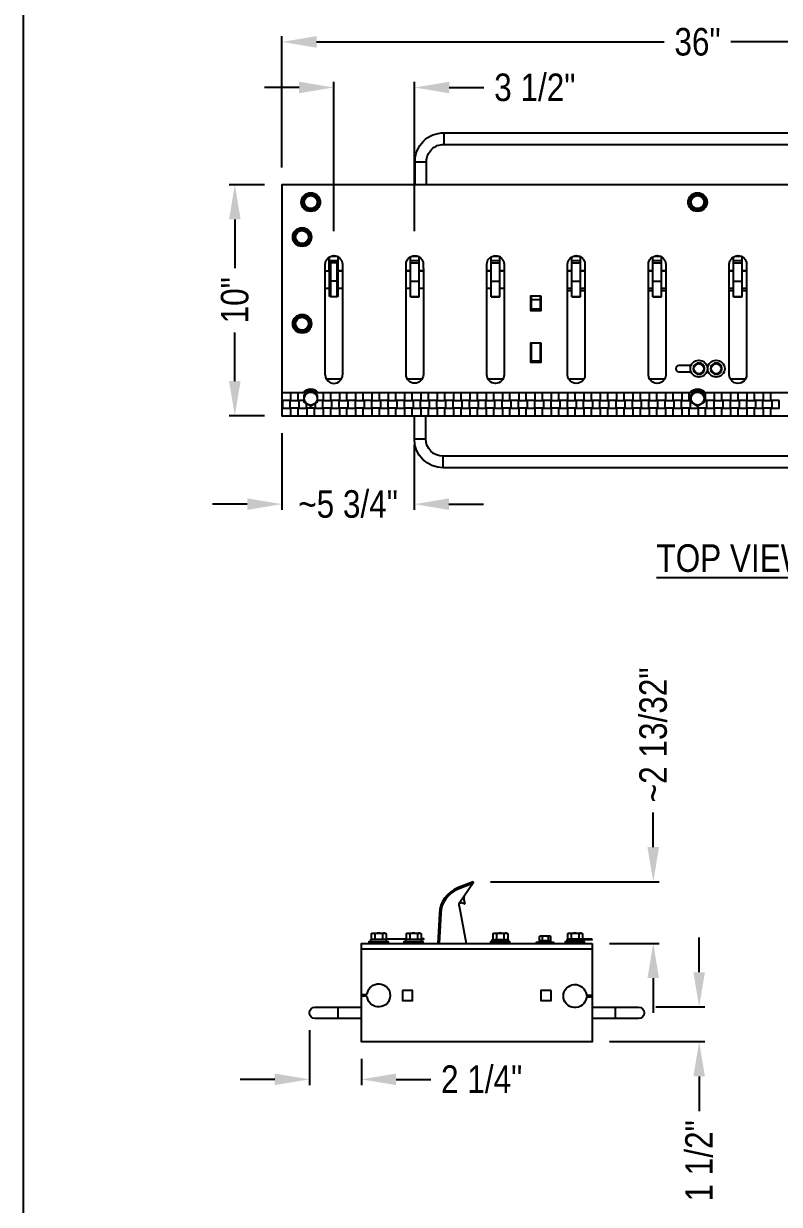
# Model space of a CAD drawing. Extents: x 0 to 216, y 0 to 280.
# Drawn here: x 0 to 65.4, y 126.8 to 228.9 of the extents above; entities that cross this region are included whole.
import ezdxf

# ---------------------------------------------------------------- set-up
doc = ezdxf.new("R2010")
doc.units = 0
doc.header["$MEASUREMENT"] = 0
for name, color, linetype in [('2132-LOGO$0$CADdetails-7-VERYFINE', 7, 'CONTINUOUS'), ('CADdetails-1-FINE', 1, 'CONTINUOUS'), ('CADdetails-11-VERYFINE', 11, 'CONTINUOUS'), ('CADdetails-2-FINELIGHT', 2, 'CONTINUOUS'), ('CADdetails-7-VERYFINE', 7, 'CONTINUOUS'), ('CADdetails-9-EXTRAFINE', 9, 'CONTINUOUS')]:
    doc.layers.add(name, color=color, linetype=linetype)
doc.styles.add('CADdetails-DIMENSIONS', font='ARIALN.TTF', dxfattribs={"height": 2.38})
doc.styles.add('CADdetails-NOTES', font='ARIALN.TTF', dxfattribs={"height": 2.38})
doc.dimstyles.new('CADdetails-DIM', dxfattribs={"dimtxt": 2.38, "dimasz": 3, "dimexe": 0.5, "dimexo": 1.5, "dimgap": 1, "dimtad": 0, "dimzin": 0, "dimdsep": 46, "dimtxsty": 'CADdetails-NOTES', "dimcen": 1, "dimclrd": 256, "dimclre": 256, "dimadec": 0, "dimazin": 0, "dimtfac": 1, "dimtofl": 0, "dimtmove": 0, "dimatfit": 3, "dimfxl": 0, "dimtolj": 1, "dimtzin": 0, "dimarcsym": 0})

# ---------------------------------------------------------------- blocks, each defined once
blk = doc.blocks.new('2132-LOGO')
at = {"layer": '2132-LOGO$0$CADdetails-7-VERYFINE'}
blk.add_lwpolyline([(0, 0), (0, 280), (216, 280), (216, 0)], close=True, dxfattribs=at)
blk = doc.blocks.new('*D3')
at = {"layer": 'CADdetails-7-VERYFINE', "lineweight": -2}
for p, q in [((58.46, 146.88), (58.46, 149.88)), ((54.71, 143.88), (58.96, 143.88)), ((50.71, 140.88), (58.96, 140.88)), ((58.46, 137.88), (58.46, 134.88))]:
    blk.add_line(p, q, dxfattribs=at)
at = {"layer": 'CADdetails-7-VERYFINE'}
for points in [[(57.96, 146.88), (58.96, 146.88), (58.46, 143.88)], [(57.96, 137.88), (58.96, 137.88), (58.46, 140.88)]]:
    blk.add_solid(points, dxfattribs=at)
at = {"layer": 'CADdetails-7-VERYFINE', "color": 0, "insert": (58.46, 130.57), "char_height": 2.38, "attachment_point": 5, "rotation": 90, "style": 'CADdetails-NOTES'}
blk.add_mtext('\\A1;1 1/2"', dxfattribs=at)
blk = doc.blocks.new('*D4')
at = {"layer": 'CADdetails-7-VERYFINE', "lineweight": -2}
for p, q in [((54.49, 157.7), (54.49, 160.7)), ((40.4, 154.7), (54.99, 154.7)), ((50.71, 149.37), (54.99, 149.37)), ((54.49, 146.37), (54.49, 143.37))]:
    blk.add_line(p, q, dxfattribs=at)
at = {"layer": 'CADdetails-7-VERYFINE'}
for points in [[(53.99, 157.7), (54.99, 157.7), (54.49, 154.7)], [(53.99, 146.37), (54.99, 146.37), (54.49, 149.37)]]:
    blk.add_solid(points, dxfattribs=at)
at = {"layer": 'CADdetails-7-VERYFINE', "color": 0, "insert": (54.49, 167.41), "char_height": 2.38, "attachment_point": 5, "rotation": 90, "style": 'CADdetails-NOTES'}
blk.add_mtext('\\A1;~2 13/32"', dxfattribs=at)
blk = doc.blocks.new('*D5')
at = {"layer": 'CADdetails-7-VERYFINE', "lineweight": -2}
for p, q in [((24.73, 141.88), (24.73, 137.12)), ((29.23, 139.38), (29.23, 137.12)), ((21.73, 137.62), (18.73, 137.62)), ((32.23, 137.62), (35.23, 137.62))]:
    blk.add_line(p, q, dxfattribs=at)
at = {"layer": 'CADdetails-7-VERYFINE'}
for points in [[(21.73, 138.12), (21.73, 137.12), (24.73, 137.62)], [(32.23, 138.12), (32.23, 137.12), (29.23, 137.62)]]:
    blk.add_solid(points, dxfattribs=at)
at = {"layer": 'CADdetails-7-VERYFINE', "color": 0, "insert": (39.64, 137.62), "char_height": 2.38, "attachment_point": 5, "style": 'CADdetails-NOTES'}
blk.add_mtext('\\A1;2 1/4"', dxfattribs=at)
blk = doc.blocks.new('*D13')
at = {"layer": 'CADdetails-7-VERYFINE', "lineweight": -2}
for p, q in [((22.35, 216.48), (22.35, 227.83)), ((94.29, 216.48), (94.29, 227.83)), ((25.35, 227.33), (55.44, 227.33)), ((91.29, 227.33), (61.2, 227.33))]:
    blk.add_line(p, q, dxfattribs=at)
at = {"layer": 'CADdetails-7-VERYFINE'}
for points in [[(25.35, 227.83), (25.35, 226.83), (22.35, 227.33)], [(91.29, 227.83), (91.29, 226.83), (94.29, 227.33)]]:
    blk.add_solid(points, dxfattribs=at)
at = {"layer": 'CADdetails-7-VERYFINE', "color": 0, "insert": (58.32, 227.33), "char_height": 2.38, "attachment_point": 5, "style": 'CADdetails-NOTES'}
blk.add_mtext('\\A1;36"', dxfattribs=at)
blk = doc.blocks.new('*D14')
at = {"layer": 'CADdetails-7-VERYFINE', "lineweight": -2}
for p, q in [((26.84, 210.97), (26.84, 223.89)), ((33.84, 210.97), (33.84, 223.89)), ((23.84, 223.39), (20.84, 223.39)), ((36.84, 223.39), (39.84, 223.39))]:
    blk.add_line(p, q, dxfattribs=at)
at = {"layer": 'CADdetails-7-VERYFINE'}
for points in [[(23.84, 223.89), (23.84, 222.89), (26.84, 223.39)], [(36.84, 223.89), (36.84, 222.89), (33.84, 223.39)]]:
    blk.add_solid(points, dxfattribs=at)
at = {"layer": 'CADdetails-7-VERYFINE', "color": 0, "insert": (44.24, 223.39), "char_height": 2.38, "attachment_point": 5, "style": 'CADdetails-NOTES'}
blk.add_mtext('\\A1;3 1/2"', dxfattribs=at)
blk = doc.blocks.new('*D15')
at = {"layer": 'CADdetails-7-VERYFINE', "lineweight": -2}
for p, q in [((20.85, 214.98), (17.78, 214.98)), ((18.28, 211.98), (18.28, 207.78)), ((18.28, 198), (18.28, 202.2)), ((20.85, 195), (17.78, 195))]:
    blk.add_line(p, q, dxfattribs=at)
at = {"layer": 'CADdetails-7-VERYFINE'}
for points in [[(17.78, 211.98), (18.78, 211.98), (18.28, 214.98)], [(17.78, 198), (18.78, 198), (18.28, 195)]]:
    blk.add_solid(points, dxfattribs=at)
at = {"layer": 'CADdetails-7-VERYFINE', "color": 0, "insert": (18.28, 204.99), "char_height": 2.38, "attachment_point": 5, "rotation": 90, "style": 'CADdetails-NOTES'}
blk.add_mtext('\\A1;10"', dxfattribs=at)
blk = doc.blocks.new('*D16')
at = {"layer": 'CADdetails-7-VERYFINE', "lineweight": -2}
for p, q in [((22.35, 193.5), (22.35, 186.86)), ((33.81, 192.5), (33.81, 186.86)), ((19.35, 187.36), (16.35, 187.36)), ((36.81, 187.36), (39.81, 187.36))]:
    blk.add_line(p, q, dxfattribs=at)
at = {"layer": 'CADdetails-7-VERYFINE'}
for points in [[(19.35, 187.86), (19.35, 186.86), (22.35, 187.36)], [(36.81, 187.86), (36.81, 186.86), (33.81, 187.36)]]:
    blk.add_solid(points, dxfattribs=at)
at = {"layer": 'CADdetails-7-VERYFINE', "color": 0, "insert": (28.08, 187.36), "char_height": 2.38, "attachment_point": 5, "style": 'CADdetails-NOTES'}
blk.add_mtext('\\A1;~5 3/4"', dxfattribs=at)

msp = doc.modelspace()

# ---------------------------------------------------------------- linework, layer by layer
at = {"layer": 'CADdetails-1-FINE'}
for points in [[(94.29, 214.978), (22.354, 214.978), (22.354, 194.995), (94.29, 194.995)], [(49.21, 149.371), (49.21, 140.878), (29.228, 140.878), (29.228, 149.371)]]:
    msp.add_lwpolyline(points, close=True, dxfattribs=at)
at = {"layer": 'CADdetails-11-VERYFINE'}
for points in [[(33.873, 214.978), (33.873, 216.976, -0.4142138), (36.371, 219.474), (80.332, 219.474, -0.4142138), (82.83, 216.976), (82.83, 214.978)], [(34.872, 214.978), (34.872, 216.976, -0.414214), (36.371, 218.475), (80.332, 218.475, -0.4142138), (81.831, 216.976), (81.831, 214.978)], [(82.77, 194.995), (82.77, 192.997, -0.4142125), (80.272, 190.499), (36.311, 190.499, -0.4142113), (33.814, 192.997), (33.814, 194.995)], [(81.771, 194.995), (81.771, 192.997, -0.4142131), (80.272, 191.498), (36.311, 191.498, -0.4142123), (34.813, 192.997), (34.813, 194.995)], [(29.228, 145.022, 0.4131894), (29.29, 144.96), (29.673, 144.958, 0.3752526), (29.735, 145.012, -14.8358305), (29.734, 144.744, 0.3752759), (29.673, 144.798), (29.29, 144.8, 0.4153145), (29.228, 144.737)], [(49.21, 144.67, 0.4132154), (49.148, 144.732), (48.762, 144.734, 0.3752966), (48.699, 144.68, -14.8360669), (48.7, 144.948, 0.3753313), (48.762, 144.893), (49.147, 144.892, 0.4151158), (49.21, 144.955)], [(29.228, 142.877), (25.231, 142.877, -0.9999974), (25.231, 143.876), (29.228, 143.876)], [(49.21, 143.876), (53.206, 143.876, -0.9999974), (53.206, 142.877), (49.21, 142.877)]]:
    msp.add_lwpolyline(points, format="xyb", dxfattribs=at)
for points in [[(36.371, 219.474), (36.371, 218.475)], [(33.873, 216.976), (34.872, 216.976)], [(33.814, 192.997), (34.813, 192.997)], [(36.311, 190.499), (36.311, 191.498)], [(49.21, 148.871), (29.228, 148.871)], [(29.595, 144.959), (29.595, 144.799)], [(48.842, 144.893), (48.842, 144.733)], [(27.229, 142.877), (27.229, 143.876)], [(51.208, 142.877), (51.208, 143.876)]]:
    msp.add_lwpolyline(points, dxfattribs=at)
for points in [[(32.784, 145.314), (32.784, 144.435), (33.664, 144.435), (33.664, 145.314)], [(45.653, 145.314), (44.774, 145.314), (44.774, 144.435), (45.653, 144.435)]]:
    msp.add_lwpolyline(points, close=True, dxfattribs=at)
at = {"layer": 'CADdetails-9-EXTRAFINE'}
for points in [[(24.856, 212.833), (24.856, 212.797, 273.6466982), (24.846, 212.797), (24.846, 212.833)], [(58.327, 212.833), (58.327, 212.797, 273.7536261), (58.317, 212.797), (58.317, 212.833)], [(24.107, 209.81), (24.107, 209.773, 273.8718275), (24.097, 209.773), (24.097, 209.81)], [(26.101, 198.547), (26.1, 208.099, -0.9923334), (27.599, 208.11), (27.599, 198.547)], [(33.094, 198.57), (33.094, 208.099, -0.9923299), (34.592, 208.11), (34.593, 207.397, -0.0047258), (34.593, 207.382)], [(40.088, 198.547), (40.088, 208.099, -0.9923329), (41.586, 208.11), (41.586, 207.369, -0.0027667), (41.586, 207.359)], [(47.082, 198.547), (47.081, 208.099, -0.9923348), (48.58, 208.11), (48.58, 207.369, -0.0033227), (48.58, 207.36)], [(54.076, 198.548), (54.075, 208.099, -0.9923246), (55.574, 208.11), (55.574, 207.369, -0.0027667), (55.574, 207.36)], [(61.069, 198.548), (61.069, 208.099, -0.9923334), (62.568, 208.11), (62.568, 207.37, -0.0033226), (62.568, 207.36)], [(34.593, 207.382), (34.593, 198.57, -0.999996), (33.094, 198.57)], [(41.586, 207.359), (41.587, 198.547, -0.9999939), (40.088, 198.547)], [(48.58, 207.36), (48.581, 198.547, -1.0000056), (47.082, 198.547)], [(55.574, 207.36), (55.574, 198.548, -1.0000274), (54.076, 198.548)], [(62.568, 207.36), (62.568, 198.548, -0.9999981), (61.069, 198.548)], [(24.107, 202.317), (24.107, 202.28, 273.8718271), (24.097, 202.28), (24.097, 202.317)], [(57.758, 199.341), (56.703, 199.341, 0.999994), (56.703, 198.81), (57.758, 198.81)], [(37.693, 152.616, -0.197215), (37.76, 152.941), (38.919, 154.67, 0.7347238), (38.895, 154.7), (37.56, 154.177, 0.2949013), (35.977, 151.976), (35.847, 149.371)], [(38.788, 154.475), (38.791, 154.479), (38.793, 154.484), (38.795, 154.489), (38.796, 154.492), (38.798, 154.496), (38.798, 154.496), (38.799, 154.5), (38.799, 154.504), (38.799, 154.504), (38.799, 154.508), (38.799, 154.509), (38.799, 154.512), (38.798, 154.513), (38.797, 154.515), (38.796, 154.517), (38.795, 154.518), (38.795, 154.519), (38.793, 154.52), (38.791, 154.52), (38.79, 154.521), (38.788, 154.521), (38.785, 154.521), (38.783, 154.521), (38.78, 154.52), (38.78, 154.52), (37.606, 154.059, 0.2949003), (36.103, 151.97), (35.973, 149.371)], [(38.112, 153.468, 0.0778825), (38.099, 153.314), (38.111, 153.146, 0.0675414), (38.176, 152.833)], [(37.717, 152.862, -0.2763884), (38.038, 152.853), (38.129, 152.796, 0.7123083), (38.176, 152.833)]]:
    msp.add_lwpolyline(points, format="xyb", dxfattribs=at)
for points in [[(24.851, 212.831), (24.29, 213.155), (24.29, 213.803), (24.851, 214.127), (25.413, 213.803), (25.413, 213.155)], [(58.883, 213.155), (58.322, 212.831), (57.76, 213.155), (57.76, 213.803), (58.322, 214.127), (58.883, 213.803)], [(24.102, 209.807), (23.54, 210.131), (23.54, 210.78), (24.102, 211.104), (24.663, 210.78), (24.663, 210.131)], [(44.774, 205.376), (44.774, 204.087), (43.894, 204.087), (43.894, 205.376)], [(24.663, 203.286), (24.663, 202.638), (24.102, 202.314), (23.54, 202.638), (23.54, 203.286), (24.102, 203.611)], [(44.774, 201.3), (44.774, 199.599), (43.894, 199.599), (43.894, 201.3)], [(58.879, 198.823), (58.442, 198.57), (58.004, 198.823), (58.004, 199.328), (58.442, 199.581), (58.879, 199.328)], [(60.378, 198.823), (59.94, 198.57), (59.503, 198.823), (59.503, 199.328), (59.94, 199.581), (60.378, 199.328)], [(25.413, 196.818), (25.413, 196.17), (24.851, 195.846), (24.29, 196.17), (24.29, 196.818), (24.851, 197.142)], [(58.883, 196.17), (58.322, 195.846), (57.76, 196.17), (57.76, 196.818), (58.322, 197.142), (58.883, 196.818)], [(22.413, 196.334), (22.413, 195.655), (23.073, 195.655), (23.073, 196.334)], [(26.646, 196.334), (26.646, 195.655), (27.305, 195.655), (27.305, 196.334)], [(28.056, 196.334), (28.056, 195.655), (28.716, 195.655), (28.716, 196.334)], [(29.467, 196.334), (29.467, 195.655), (30.127, 195.655), (30.127, 196.334)], [(30.878, 196.334), (30.878, 195.655), (31.537, 195.655), (31.537, 196.334)], [(32.289, 196.334), (32.289, 195.655), (32.948, 195.655), (32.948, 196.334)], [(33.699, 196.334), (33.699, 195.655), (34.359, 195.655), (34.359, 196.334)], [(35.11, 196.334), (35.11, 195.655), (35.77, 195.655), (35.77, 196.334)], [(36.521, 196.334), (36.521, 195.655), (37.18, 195.655), (37.18, 196.334)], [(37.932, 196.334), (37.932, 195.655), (38.591, 195.655), (38.591, 196.334)], [(39.342, 196.334), (39.342, 195.655), (40.002, 195.655), (40.002, 196.334)], [(40.753, 196.334), (40.753, 195.655), (41.413, 195.655), (41.413, 196.334)], [(42.164, 196.334), (42.164, 195.655), (42.823, 195.655), (42.823, 196.334)], [(43.575, 196.334), (43.575, 195.655), (44.234, 195.655), (44.234, 196.334)], [(44.985, 196.334), (44.985, 195.655), (45.645, 195.655), (45.645, 196.334)], [(46.396, 196.334), (46.396, 195.655), (47.056, 195.655), (47.056, 196.334)], [(47.807, 196.334), (47.807, 195.655), (48.466, 195.655), (48.466, 196.334)], [(49.218, 196.334), (49.218, 195.655), (49.877, 195.655), (49.877, 196.334)], [(51.288, 196.334), (50.628, 196.334), (50.628, 195.655), (51.288, 195.655)], [(52.699, 196.334), (52.039, 196.334), (52.039, 195.655), (52.699, 195.655)], [(54.109, 196.334), (53.45, 196.334), (53.45, 195.655), (54.109, 195.655)], [(55.52, 196.334), (54.861, 196.334), (54.861, 195.655), (55.52, 195.655)], [(56.931, 196.334), (56.271, 196.334), (56.271, 195.655), (56.931, 195.655)], [(59.752, 196.334), (59.093, 196.334), (59.093, 195.655), (59.752, 195.655)], [(61.163, 196.334), (60.504, 196.334), (60.504, 195.655), (61.163, 195.655)], [(62.574, 196.334), (61.914, 196.334), (61.914, 195.655), (62.574, 195.655)], [(63.985, 196.334), (63.325, 196.334), (63.325, 195.655), (63.985, 195.655)], [(65.395, 196.334), (64.736, 196.334), (64.736, 195.655), (65.395, 195.655)], [(44.624, 149.621), (45.635, 149.621), (45.635, 149.957), (45.567, 149.996), (44.692, 149.996), (44.624, 149.957)], [(49.21, 149.756), (47.212, 149.756), (47.212, 149.705), (49.21, 149.705)]]:
    msp.add_lwpolyline(points, close=True, dxfattribs=at)
for points in [[(26.475, 207.546), (26.435, 207.546), (26.435, 208.721)], [(26.475, 208.347), (26.475, 208.745)], [(26.475, 205.406), (26.475, 208.347), (26.486, 208.354), (26.497, 208.362), (26.508, 208.369), (26.515, 208.374), (26.527, 208.382), (26.527, 208.382), (26.538, 208.389), (26.548, 208.394), (26.554, 208.398), (26.562, 208.402), (26.567, 208.404), (26.573, 208.407), (26.574, 208.407), (26.578, 208.408), (26.583, 208.41), (26.584, 208.41), (26.587, 208.41), (26.59, 208.411), (27.109, 208.411), (27.107, 208.411), (27.105, 208.41), (27.104, 208.41), (27.103, 208.409), (27.102, 208.409), (27.101, 208.408), (27.1, 208.407), (27.099, 208.405), (27.099, 208.405), (27.099, 208.403), (27.098, 208.401), (27.098, 208.4), (27.098, 205.31), (27.098, 205.31), (27.098, 205.309), (27.098, 205.309), (27.098, 205.308), (27.099, 205.308), (27.099, 205.307), (27.099, 205.306), (27.099, 205.305), (27.099, 205.305), (27.099, 205.304), (27.099, 205.304), (27.1, 205.303), (27.1, 205.301), (27.101, 205.299), (27.101, 205.297), (27.101, 205.296), (27.102, 205.294), (27.102, 205.292), (27.102, 205.291), (27.101, 205.289), (27.101, 205.287), (27.101, 205.287), (27.1, 205.285), (27.099, 205.284)], [(26.6, 205.284), (26.6, 205.284), (26.599, 205.285), (26.599, 205.286), (26.598, 205.286), (26.598, 205.287), (26.598, 205.288), (26.598, 205.289), (26.598, 205.289), (26.597, 205.29), (26.597, 205.291), (26.597, 205.292), (26.597, 205.292), (26.597, 205.293), (26.598, 205.294), (26.598, 205.295), (26.598, 205.297), (26.598, 205.298), (26.598, 205.299), (26.599, 205.3), (26.599, 205.301), (26.599, 205.302), (26.6, 205.304), (26.6, 205.304), (26.6, 205.305), (26.6, 205.305), (26.6, 205.305), (26.6, 205.306), (26.6, 205.307), (26.601, 205.308), (26.601, 205.308), (26.601, 205.309), (26.601, 205.31), (26.601, 205.31), (26.601, 208.4), (26.601, 208.401), (26.601, 208.403), (26.6, 208.405), (26.6, 208.405), (26.599, 208.407), (26.598, 208.408), (26.597, 208.409), (26.596, 208.409), (26.595, 208.41), (26.594, 208.41), (26.592, 208.411), (26.59, 208.411)], [(27.098, 208.4), (26.601, 208.4)], [(26.634, 208.815), (27.068, 208.815)], [(27.224, 205.406), (27.224, 208.347), (27.213, 208.354), (27.202, 208.362), (27.191, 208.369), (27.184, 208.374), (27.172, 208.382), (27.172, 208.382), (27.161, 208.389), (27.151, 208.394), (27.145, 208.398), (27.137, 208.402), (27.132, 208.404), (27.126, 208.407), (27.125, 208.407), (27.121, 208.408), (27.116, 208.41), (27.115, 208.41), (27.112, 208.41), (27.109, 208.411)], [(27.224, 208.347), (27.224, 208.745)], [(33.469, 208.411), (33.469, 208.745)], [(34.218, 208.411), (33.469, 208.411)], [(33.469, 206.645), (33.469, 208.411)], [(34.218, 208.4), (33.469, 208.4)], [(33.627, 208.815), (34.062, 208.815)], [(34.218, 206.645), (34.218, 208.745)], [(40.462, 208.411), (40.462, 208.745)], [(41.212, 208.411), (40.462, 208.411)], [(40.462, 206.645), (40.462, 208.411)], [(41.212, 208.4), (40.462, 208.4)], [(40.621, 208.815), (41.056, 208.815)], [(41.212, 206.645), (41.212, 208.745)], [(47.456, 208.411), (47.456, 208.745)], [(48.206, 208.411), (47.456, 208.411)], [(47.456, 206.645), (47.456, 208.411)], [(48.206, 208.4), (47.456, 208.4)], [(47.615, 208.815), (48.05, 208.815)], [(48.206, 206.645), (48.206, 208.745)], [(54.45, 208.411), (54.45, 208.745)], [(55.199, 208.411), (54.45, 208.411)], [(54.45, 206.645), (54.45, 208.411)], [(55.199, 208.4), (54.45, 208.4)], [(54.609, 208.815), (55.044, 208.815)], [(55.199, 206.645), (55.199, 208.745)], [(61.444, 208.411), (61.444, 208.745)], [(62.193, 208.411), (61.444, 208.411)], [(61.444, 206.645), (61.444, 208.411)], [(62.193, 208.4), (61.444, 208.4)], [(61.603, 208.815), (62.037, 208.815)], [(62.193, 206.645), (62.193, 208.745)], [(26.475, 207.51), (26.1, 207.51)], [(27.224, 208.102), (27.098, 208.228), (26.601, 208.228), (26.475, 208.102)], [(27.599, 207.546), (27.224, 207.546)], [(27.599, 207.51), (27.224, 207.51)], [(33.469, 207.546), (33.094, 207.546)], [(33.469, 207.51), (33.094, 207.51)], [(33.469, 208.228), (34.218, 208.228)], [(34.593, 207.546), (34.218, 207.546)], [(34.593, 207.51), (34.218, 207.51)], [(40.462, 207.546), (40.088, 207.546)], [(40.462, 207.51), (40.088, 207.51)], [(40.462, 208.228), (41.212, 208.228)], [(41.586, 207.546), (41.212, 207.546)], [(41.586, 207.51), (41.212, 207.51)], [(47.456, 207.546), (47.082, 207.546)], [(47.456, 207.51), (47.082, 207.51)], [(47.456, 208.228), (48.206, 208.228)], [(48.58, 207.546), (48.206, 207.546)], [(48.58, 207.51), (48.206, 207.51)], [(54.45, 207.546), (54.075, 207.546)], [(54.45, 207.51), (54.075, 207.51)], [(54.45, 208.228), (55.199, 208.228)], [(55.574, 207.546), (55.199, 207.546)], [(55.574, 207.51), (55.199, 207.51)], [(61.444, 207.546), (61.069, 207.546)], [(61.444, 207.51), (61.069, 207.51)], [(61.444, 208.228), (62.193, 208.228)], [(62.568, 207.546), (62.193, 207.546)], [(62.568, 207.51), (62.193, 207.51)], [(27.224, 206.599), (27.098, 206.645), (26.601, 206.645), (26.475, 206.599)], [(33.469, 205.295), (33.469, 206.645)], [(33.469, 206.645), (34.218, 206.645)], [(34.218, 205.295), (34.218, 206.645)], [(40.462, 205.295), (40.462, 206.645)], [(40.462, 206.645), (41.212, 206.645)], [(41.212, 205.295), (41.212, 206.645)], [(47.456, 205.295), (47.456, 206.645)], [(47.456, 206.645), (48.206, 206.645)], [(48.206, 205.295), (48.206, 206.645)], [(54.45, 205.295), (54.45, 206.645)], [(54.45, 206.645), (55.199, 206.645)], [(55.199, 205.295), (55.199, 206.645)], [(61.444, 205.295), (61.444, 206.645)], [(61.444, 206.645), (62.193, 206.645)], [(62.193, 205.295), (62.193, 206.645)], [(26.475, 206.012), (26.1, 206.012)], [(26.6, 205.304), (26.475, 205.425)], [(26.603, 205.283), (26.602, 205.283), (26.602, 205.283), (26.602, 205.283), (26.601, 205.283), (26.601, 205.283), (26.601, 205.283), (26.601, 205.283), (26.6, 205.284), (26.6, 205.284), (26.6, 205.284), (26.6, 205.284), (26.475, 205.406)], [(26.475, 205.324), (26.475, 205.406)], [(26.533, 205.349), (26.475, 205.349)], [(26.559, 205.324), (26.475, 205.324)], [(26.601, 205.31), (27.098, 205.31)], [(27.224, 205.406), (27.099, 205.284), (27.099, 205.284), (27.099, 205.284), (27.099, 205.284), (27.099, 205.284), (27.098, 205.283), (27.098, 205.283), (27.098, 205.283), (27.097, 205.283), (27.097, 205.283), (27.097, 205.283), (27.096, 205.283), (26.603, 205.283)], [(27.224, 205.425), (27.099, 205.304)], [(27.224, 205.324), (27.14, 205.324)], [(27.224, 205.349), (27.166, 205.349)], [(27.599, 206.012), (27.224, 206.012)], [(27.224, 205.324), (27.224, 205.406)], [(33.469, 206.012), (33.094, 206.012)], [(33.469, 205.322), (34.218, 205.322)], [(33.469, 205.295), (34.218, 205.295)], [(34.593, 206.012), (34.218, 206.012)], [(40.462, 206.012), (40.088, 206.012)], [(40.462, 205.322), (41.212, 205.322)], [(40.462, 205.295), (41.212, 205.295)], [(41.586, 206.012), (41.212, 206.012)], [(43.959, 204.087), (43.959, 205.376)], [(44.709, 205.376), (44.709, 204.087)], [(47.456, 206.012), (47.082, 206.012)], [(47.456, 205.808), (47.082, 205.808)], [(47.456, 205.322), (48.206, 205.322)], [(47.456, 205.295), (48.206, 205.295)], [(48.58, 206.012), (48.206, 206.012)], [(48.58, 205.808), (48.206, 205.808)], [(54.45, 206.012), (54.075, 206.012)], [(54.45, 205.808), (54.075, 205.808)], [(54.45, 205.322), (55.199, 205.322)], [(54.45, 205.295), (55.199, 205.295)], [(55.574, 206.012), (55.199, 206.012)], [(55.574, 205.808), (55.199, 205.808)], [(61.444, 206.012), (61.069, 206.012)], [(61.444, 205.808), (61.069, 205.808)], [(61.444, 205.322), (62.193, 205.322)], [(61.444, 205.295), (62.193, 205.295)], [(62.568, 206.012), (62.193, 206.012)], [(62.568, 205.808), (62.193, 205.808)], [(43.959, 205.056), (44.709, 205.056)], [(43.959, 204.256), (44.709, 204.256)], [(43.959, 199.599), (43.959, 201.299)], [(44.709, 201.299), (44.709, 199.599)], [(43.959, 199.76), (44.709, 199.76)], [(59.257, 199.341), (59.125, 199.341)], [(27.489, 198.16), (26.211, 198.16)], [(34.468, 198.16), (33.219, 198.16)], [(41.476, 198.16), (40.198, 198.16)], [(48.47, 198.16), (47.192, 198.16)], [(55.464, 198.16), (54.186, 198.16)], [(59.125, 198.81), (59.257, 198.81)], [(62.457, 198.16), (61.18, 198.16)], [(24.594, 196.994), (22.354, 196.994)], [(23.093, 196.994), (23.093, 196.334), (23.752, 196.334), (23.752, 196.994)], [(24.29, 196.334), (23.824, 196.334), (23.824, 195.655), (24.484, 195.655), (24.484, 196.058)], [(24.504, 196.994), (24.504, 196.942)], [(58.064, 196.994), (25.109, 196.994)], [(25.163, 196.962), (25.163, 196.994)], [(25.235, 196.067), (25.235, 195.655), (25.894, 195.655), (25.894, 196.334), (25.413, 196.334)], [(25.914, 196.994), (25.914, 196.334), (26.574, 196.334), (26.574, 196.994)], [(27.325, 196.994), (27.325, 196.334), (27.985, 196.334), (27.985, 196.994)], [(28.736, 196.994), (28.736, 196.334), (29.395, 196.334), (29.395, 196.994)], [(30.147, 196.994), (30.147, 196.334), (30.806, 196.334), (30.806, 196.994)], [(31.557, 196.994), (31.557, 196.334), (32.217, 196.334), (32.217, 196.994)], [(32.968, 196.994), (32.968, 196.334), (33.628, 196.334), (33.628, 196.994)], [(34.379, 196.994), (34.379, 196.334), (35.038, 196.334), (35.038, 196.994)], [(35.79, 196.994), (35.79, 196.334), (36.449, 196.334), (36.449, 196.994)], [(37.2, 196.994), (37.2, 196.334), (37.86, 196.334), (37.86, 196.994)], [(38.611, 196.994), (38.611, 196.334), (39.271, 196.334), (39.271, 196.994)], [(40.022, 196.994), (40.022, 196.334), (40.681, 196.334), (40.681, 196.994)], [(41.433, 196.994), (41.433, 196.334), (42.092, 196.334), (42.092, 196.994)], [(42.843, 196.994), (42.843, 196.334), (43.503, 196.334), (43.503, 196.994)], [(44.254, 196.994), (44.254, 196.334), (44.914, 196.334), (44.914, 196.994)], [(45.665, 196.994), (45.665, 196.334), (46.324, 196.334), (46.324, 196.994)], [(47.076, 196.994), (47.076, 196.334), (47.735, 196.334), (47.735, 196.994)], [(48.486, 196.994), (48.486, 196.334), (49.146, 196.334), (49.146, 196.994)], [(49.897, 196.994), (49.897, 196.334), (50.557, 196.334), (50.557, 196.994)], [(51.308, 196.994), (51.308, 196.334), (51.967, 196.334), (51.967, 196.994)], [(52.719, 196.994), (52.719, 196.334), (53.378, 196.334), (53.378, 196.994)], [(54.129, 196.994), (54.129, 196.334), (54.789, 196.334), (54.789, 196.994)], [(55.54, 196.994), (55.54, 196.334), (56.2, 196.334), (56.2, 196.994)], [(56.951, 196.994), (56.951, 196.334), (57.61, 196.334), (57.61, 196.994)], [(57.76, 196.334), (57.682, 196.334), (57.682, 195.655), (58.342, 195.655), (58.342, 195.857)], [(91.534, 196.994), (58.579, 196.994)], [(58.883, 196.334), (59.021, 196.334), (59.021, 196.994)], [(59.772, 196.994), (59.772, 196.334), (60.432, 196.334), (60.432, 196.994)], [(61.183, 196.994), (61.183, 196.334), (61.843, 196.334), (61.843, 196.994)], [(62.594, 196.994), (62.594, 196.334), (63.253, 196.334), (63.253, 196.994)], [(64.005, 196.994), (64.005, 196.334), (64.664, 196.334), (64.664, 196.994)], [(23.752, 194.995), (23.752, 195.655), (23.093, 195.655), (23.093, 194.995)], [(25.163, 194.995), (25.163, 195.655), (24.504, 195.655), (24.504, 194.995)], [(26.574, 194.995), (26.574, 195.655), (25.914, 195.655), (25.914, 194.995)], [(27.985, 194.995), (27.985, 195.655), (27.325, 195.655), (27.325, 194.995)], [(29.395, 194.995), (29.395, 195.655), (28.736, 195.655), (28.736, 194.995)], [(30.806, 194.995), (30.806, 195.655), (30.147, 195.655), (30.147, 194.995)], [(32.217, 194.995), (32.217, 195.655), (31.557, 195.655), (31.557, 194.995)], [(33.628, 194.995), (33.628, 195.655), (32.968, 195.655), (32.968, 194.995)], [(35.038, 194.995), (35.038, 195.655), (34.379, 195.655), (34.379, 194.995)], [(36.449, 194.995), (36.449, 195.655), (35.79, 195.655), (35.79, 194.995)], [(37.86, 194.995), (37.86, 195.655), (37.2, 195.655), (37.2, 194.995)], [(39.271, 194.995), (39.271, 195.655), (38.611, 195.655), (38.611, 194.995)], [(40.681, 194.995), (40.681, 195.655), (40.022, 195.655), (40.022, 194.995)], [(42.092, 194.995), (42.092, 195.655), (41.433, 195.655), (41.433, 194.995)], [(43.503, 194.995), (43.503, 195.655), (42.843, 195.655), (42.843, 194.995)], [(44.914, 194.995), (44.914, 195.655), (44.254, 195.655), (44.254, 194.995)], [(46.324, 194.995), (46.324, 195.655), (45.665, 195.655), (45.665, 194.995)], [(47.735, 194.995), (47.735, 195.655), (47.076, 195.655), (47.076, 194.995)], [(49.146, 194.995), (49.146, 195.655), (48.486, 195.655), (48.486, 194.995)], [(50.557, 194.995), (50.557, 195.655), (49.897, 195.655), (49.897, 194.995)], [(51.967, 194.995), (51.967, 195.655), (51.308, 195.655), (51.308, 194.995)], [(53.378, 194.995), (53.378, 195.655), (52.719, 195.655), (52.719, 194.995)], [(54.789, 194.995), (54.789, 195.655), (54.129, 195.655), (54.129, 194.995)], [(56.2, 194.995), (56.2, 195.655), (55.54, 195.655), (55.54, 194.995)], [(57.61, 194.995), (57.61, 195.655), (56.951, 195.655), (56.951, 194.995)], [(59.021, 194.995), (59.021, 195.655), (58.362, 195.655), (58.362, 194.995)], [(60.432, 194.995), (60.432, 195.655), (59.772, 195.655), (59.772, 194.995)], [(61.843, 194.995), (61.843, 195.655), (61.183, 195.655), (61.183, 194.995)], [(63.253, 194.995), (63.253, 195.655), (62.594, 195.655), (62.594, 194.995)], [(64.664, 194.995), (64.664, 195.655), (64.005, 195.655), (64.005, 194.995)], [(38.902, 154.701), (38.78, 154.52)], [(37.56, 154.177), (37.606, 154.059)], [(37.693, 152.616), (38.312, 149.371)], [(35.977, 151.976), (36.103, 151.97)], [(30.165, 150.254), (30.078, 150.204), (30.078, 149.719)], [(30.078, 150.204), (30.083, 150.207), (30.095, 150.213), (30.106, 150.219), (30.118, 150.225), (30.127, 150.229), (30.137, 150.233), (30.148, 150.237), (30.158, 150.241), (30.16, 150.241), (30.17, 150.244), (30.18, 150.247), (30.189, 150.249), (30.199, 150.251), (30.202, 150.251), (30.212, 150.252), (30.221, 150.253), (30.231, 150.254), (30.24, 150.254), (30.249, 150.254), (30.259, 150.253), (30.268, 150.252), (30.278, 150.251), (30.281, 150.251), (30.291, 150.249), (30.3, 150.247), (30.31, 150.244), (30.32, 150.241), (30.322, 150.241), (30.332, 150.237), (30.343, 150.233), (30.353, 150.229), (30.362, 150.225), (30.374, 150.219), (30.385, 150.213), (30.397, 150.207), (30.402, 150.204), (30.402, 149.719)], [(30.165, 150.254), (31.288, 150.254)], [(31.05, 150.204), (31.038, 150.207), (31.015, 150.214), (30.993, 150.219), (30.971, 150.225), (30.952, 150.229), (30.931, 150.233), (30.91, 150.237), (30.89, 150.241), (30.887, 150.241), (30.867, 150.244), (30.847, 150.247), (30.828, 150.249), (30.808, 150.251), (30.802, 150.251), (30.783, 150.252), (30.764, 150.253), (30.745, 150.254), (30.726, 150.254), (30.707, 150.254), (30.688, 150.253), (30.669, 150.252), (30.65, 150.251), (30.644, 150.251), (30.625, 150.249), (30.605, 150.247), (30.586, 150.244), (30.566, 150.241), (30.562, 150.241), (30.542, 150.237), (30.522, 150.233), (30.501, 150.229), (30.482, 150.225), (30.46, 150.219), (30.437, 150.214), (30.415, 150.207), (30.402, 150.204)], [(31.375, 150.204), (31.37, 150.207), (31.358, 150.213), (31.346, 150.219), (31.335, 150.225), (31.326, 150.229), (31.315, 150.233), (31.305, 150.237), (31.294, 150.241), (31.293, 150.241), (31.283, 150.244), (31.273, 150.247), (31.263, 150.249), (31.254, 150.251), (31.251, 150.251), (31.241, 150.252), (31.231, 150.253), (31.222, 150.254), (31.213, 150.254), (31.203, 150.254), (31.194, 150.253), (31.184, 150.252), (31.174, 150.251), (31.171, 150.251), (31.162, 150.249), (31.152, 150.247), (31.142, 150.244), (31.132, 150.241), (31.131, 150.241), (31.12, 150.237), (31.11, 150.233), (31.099, 150.229), (31.09, 150.225), (31.079, 150.219), (31.067, 150.213), (31.055, 150.207), (31.05, 150.204), (31.05, 149.719)], [(31.288, 150.254), (31.375, 150.204), (31.375, 149.719)], [(33.188, 150.254), (33.101, 150.204), (33.101, 149.719)], [(33.101, 150.204), (33.11, 150.209), (33.118, 150.213), (33.127, 150.218), (33.136, 150.222), (33.145, 150.226), (33.154, 150.23), (33.163, 150.234), (33.168, 150.236), (33.178, 150.239), (33.187, 150.242), (33.191, 150.244), (33.198, 150.245), (33.205, 150.247), (33.212, 150.249), (33.22, 150.25), (33.227, 150.251), (33.227, 150.251), (33.234, 150.252), (33.242, 150.253), (33.249, 150.254), (33.256, 150.254), (33.263, 150.254), (33.273, 150.254), (33.282, 150.253), (33.292, 150.252), (33.301, 150.251), (33.304, 150.251), (33.314, 150.249), (33.324, 150.247), (33.334, 150.244), (33.344, 150.241), (33.345, 150.241), (33.356, 150.237), (33.366, 150.233), (33.377, 150.229), (33.386, 150.225), (33.397, 150.219), (33.408, 150.213), (33.42, 150.207), (33.425, 150.204), (33.425, 149.719)], [(33.188, 150.254), (34.311, 150.254)], [(34.074, 150.204), (34.061, 150.207), (34.038, 150.214), (34.016, 150.219), (33.994, 150.225), (33.975, 150.229), (33.954, 150.233), (33.934, 150.237), (33.913, 150.241), (33.91, 150.241), (33.89, 150.244), (33.87, 150.247), (33.851, 150.249), (33.832, 150.251), (33.826, 150.251), (33.807, 150.252), (33.787, 150.253), (33.768, 150.254), (33.75, 150.254), (33.731, 150.254), (33.712, 150.253), (33.693, 150.252), (33.673, 150.251), (33.667, 150.251), (33.648, 150.249), (33.629, 150.247), (33.609, 150.244), (33.589, 150.241), (33.586, 150.241), (33.566, 150.237), (33.545, 150.233), (33.524, 150.229), (33.505, 150.225), (33.483, 150.219), (33.461, 150.214), (33.438, 150.207), (33.425, 150.204)], [(34.398, 150.204), (34.393, 150.207), (34.381, 150.213), (34.369, 150.219), (34.358, 150.225), (34.349, 150.229), (34.339, 150.233), (34.328, 150.237), (34.318, 150.241), (34.316, 150.241), (34.306, 150.244), (34.296, 150.247), (34.287, 150.249), (34.277, 150.251), (34.274, 150.251), (34.264, 150.252), (34.255, 150.253), (34.245, 150.254), (34.236, 150.254), (34.226, 150.254), (34.217, 150.253), (34.207, 150.252), (34.198, 150.251), (34.195, 150.251), (34.185, 150.249), (34.175, 150.247), (34.165, 150.244), (34.155, 150.241), (34.154, 150.241), (34.144, 150.237), (34.133, 150.233), (34.122, 150.229), (34.114, 150.225), (34.102, 150.219), (34.091, 150.213), (34.079, 150.207), (34.074, 150.204), (34.074, 149.719)], [(34.311, 150.254), (34.398, 150.204), (34.398, 149.719)], [(40.681, 150.254), (40.595, 150.204), (40.595, 149.719)], [(40.595, 150.204), (40.603, 150.209), (40.612, 150.213), (40.621, 150.218), (40.629, 150.222), (40.638, 150.226), (40.647, 150.23), (40.657, 150.234), (40.662, 150.236), (40.671, 150.239), (40.68, 150.242), (40.684, 150.244), (40.692, 150.245), (40.699, 150.247), (40.706, 150.249), (40.713, 150.25), (40.72, 150.251), (40.72, 150.251), (40.728, 150.252), (40.735, 150.253), (40.742, 150.254), (40.75, 150.254), (40.757, 150.254), (40.766, 150.254), (40.776, 150.253), (40.785, 150.252), (40.795, 150.251), (40.798, 150.251), (40.807, 150.249), (40.817, 150.247), (40.827, 150.244), (40.837, 150.241), (40.839, 150.241), (40.849, 150.237), (40.859, 150.233), (40.87, 150.229), (40.879, 150.225), (40.89, 150.219), (40.902, 150.213), (40.914, 150.207), (40.919, 150.204), (40.919, 149.719)], [(40.681, 150.254), (41.804, 150.254)], [(41.567, 150.204), (41.555, 150.207), (41.532, 150.214), (41.509, 150.219), (41.488, 150.225), (41.469, 150.229), (41.448, 150.233), (41.427, 150.237), (41.407, 150.241), (41.403, 150.241), (41.384, 150.244), (41.364, 150.247), (41.344, 150.249), (41.325, 150.251), (41.319, 150.251), (41.3, 150.252), (41.281, 150.253), (41.262, 150.254), (41.243, 150.254), (41.224, 150.254), (41.205, 150.253), (41.186, 150.252), (41.167, 150.251), (41.161, 150.251), (41.142, 150.249), (41.122, 150.247), (41.102, 150.244), (41.082, 150.241), (41.079, 150.241), (41.059, 150.237), (41.038, 150.233), (41.017, 150.229), (40.998, 150.225), (40.977, 150.219), (40.954, 150.214), (40.931, 150.207), (40.919, 150.204)], [(41.891, 150.204), (41.886, 150.207), (41.874, 150.213), (41.863, 150.219), (41.852, 150.225), (41.843, 150.229), (41.832, 150.233), (41.821, 150.237), (41.811, 150.241), (41.81, 150.241), (41.8, 150.244), (41.79, 150.247), (41.78, 150.249), (41.77, 150.251), (41.767, 150.251), (41.758, 150.252), (41.748, 150.253), (41.739, 150.254), (41.729, 150.254), (41.72, 150.254), (41.71, 150.253), (41.701, 150.252), (41.691, 150.251), (41.688, 150.251), (41.679, 150.249), (41.669, 150.247), (41.659, 150.244), (41.649, 150.241), (41.647, 150.241), (41.637, 150.237), (41.627, 150.233), (41.616, 150.229), (41.607, 150.225), (41.596, 150.219), (41.584, 150.213), (41.572, 150.207), (41.567, 150.204), (41.567, 149.719)], [(41.804, 150.254), (41.891, 150.204), (41.891, 149.719)], [(47.15, 150.254), (47.063, 150.204), (47.063, 149.719)], [(47.063, 150.204), (47.068, 150.207), (47.08, 150.213), (47.091, 150.219), (47.103, 150.225), (47.112, 150.229), (47.122, 150.233), (47.133, 150.237), (47.143, 150.241), (47.144, 150.241), (47.155, 150.244), (47.164, 150.247), (47.174, 150.249), (47.184, 150.251), (47.187, 150.251), (47.196, 150.252), (47.206, 150.253), (47.216, 150.254), (47.225, 150.254), (47.234, 150.254), (47.244, 150.253), (47.253, 150.252), (47.263, 150.251), (47.266, 150.251), (47.276, 150.249), (47.285, 150.247), (47.295, 150.244), (47.305, 150.241), (47.307, 150.241), (47.317, 150.237), (47.328, 150.233), (47.338, 150.229), (47.347, 150.225), (47.359, 150.219), (47.37, 150.213), (47.382, 150.207), (47.387, 150.204), (47.387, 149.756)], [(47.15, 150.254), (48.273, 150.254)], [(48.035, 150.204), (48.023, 150.207), (48, 150.214), (47.978, 150.219), (47.956, 150.225), (47.937, 150.229), (47.916, 150.233), (47.895, 150.237), (47.875, 150.241), (47.872, 150.241), (47.852, 150.244), (47.832, 150.247), (47.813, 150.249), (47.793, 150.251), (47.787, 150.251), (47.768, 150.252), (47.749, 150.253), (47.73, 150.254), (47.711, 150.254), (47.692, 150.254), (47.673, 150.253), (47.654, 150.252), (47.635, 150.251), (47.629, 150.251), (47.61, 150.249), (47.59, 150.247), (47.571, 150.244), (47.551, 150.241), (47.547, 150.241), (47.527, 150.237), (47.507, 150.233), (47.486, 150.229), (47.467, 150.225), (47.445, 150.219), (47.422, 150.214), (47.399, 150.207), (47.387, 150.204)], [(48.36, 150.204), (48.355, 150.207), (48.343, 150.213), (48.331, 150.219), (48.32, 150.225), (48.311, 150.229), (48.3, 150.233), (48.29, 150.237), (48.279, 150.241), (48.278, 150.241), (48.268, 150.244), (48.258, 150.247), (48.248, 150.249), (48.239, 150.251), (48.236, 150.251), (48.226, 150.252), (48.216, 150.253), (48.207, 150.254), (48.198, 150.254), (48.188, 150.254), (48.179, 150.253), (48.169, 150.252), (48.159, 150.251), (48.156, 150.251), (48.147, 150.249), (48.137, 150.247), (48.127, 150.244), (48.117, 150.241), (48.116, 150.241), (48.105, 150.237), (48.095, 150.233), (48.084, 150.229), (48.075, 150.225), (48.064, 150.219), (48.052, 150.213), (48.04, 150.207), (48.035, 150.204), (48.035, 149.756)], [(48.273, 150.254), (48.36, 150.204), (48.36, 149.756)], [(29.914, 149.371), (29.914, 149.531), (31.539, 149.531), (31.539, 149.371)], [(31.409, 149.531), (31.409, 149.719), (30.044, 149.719)], [(30.044, 149.531), (30.044, 149.719)], [(31.375, 149.758), (33.101, 149.758)], [(32.089, 149.75), (31.375, 149.75)], [(33.101, 149.75), (32.091, 149.75), (32.091, 149.758)], [(32.358, 149.758), (32.358, 149.75)], [(32.615, 149.75), (32.615, 149.758)], [(32.937, 149.371), (32.937, 149.531), (34.562, 149.531), (34.562, 149.371)], [(34.432, 149.531), (34.432, 149.719), (33.067, 149.719)], [(33.067, 149.531), (33.067, 149.719)], [(34.398, 149.75), (34.644, 149.75), (34.644, 149.758), (34.398, 149.758)], [(34.646, 149.75), (34.646, 149.755)], [(40.431, 149.371), (40.431, 149.531), (42.055, 149.531), (42.055, 149.371)], [(40.561, 149.719), (41.925, 149.719), (41.925, 149.531)], [(40.561, 149.531), (40.561, 149.719)], [(44.396, 149.371), (44.396, 149.497), (45.863, 149.497), (45.863, 149.371)], [(44.877, 149.957), (44.877, 149.957), (44.866, 149.963), (44.856, 149.969), (44.846, 149.973), (44.842, 149.975), (44.833, 149.979), (44.823, 149.983), (44.814, 149.986), (44.808, 149.988), (44.8, 149.99), (44.791, 149.992), (44.783, 149.994), (44.776, 149.995), (44.767, 149.996), (44.759, 149.996), (44.751, 149.996), (44.745, 149.996), (44.739, 149.996), (44.734, 149.996), (44.728, 149.995), (44.722, 149.994), (44.722, 149.994), (44.716, 149.993), (44.711, 149.992), (44.705, 149.991), (44.7, 149.99), (44.694, 149.988), (44.691, 149.987), (44.684, 149.985), (44.677, 149.982), (44.672, 149.981), (44.665, 149.978), (44.658, 149.975), (44.651, 149.972), (44.644, 149.968), (44.638, 149.965), (44.631, 149.961), (44.624, 149.957)], [(44.641, 149.497), (44.641, 149.621)], [(45.382, 149.957), (45.38, 149.958), (45.359, 149.964), (45.339, 149.969), (45.32, 149.973), (45.312, 149.975), (45.293, 149.979), (45.275, 149.983), (45.257, 149.986), (45.245, 149.988), (45.228, 149.99), (45.211, 149.992), (45.194, 149.994), (45.18, 149.995), (45.163, 149.996), (45.146, 149.996), (45.13, 149.996), (45.113, 149.996), (45.096, 149.996), (45.079, 149.995), (45.065, 149.994), (45.048, 149.992), (45.031, 149.99), (45.014, 149.988), (45.002, 149.986), (44.984, 149.983), (44.966, 149.979), (44.947, 149.975), (44.939, 149.973), (44.92, 149.969), (44.9, 149.964), (44.879, 149.958), (44.877, 149.957), (44.877, 149.621)], [(45.635, 149.957), (45.635, 149.957), (45.624, 149.963), (45.614, 149.969), (45.604, 149.973), (45.6, 149.975), (45.591, 149.979), (45.581, 149.983), (45.572, 149.986), (45.566, 149.988), (45.558, 149.99), (45.549, 149.992), (45.541, 149.994), (45.534, 149.995), (45.525, 149.996), (45.517, 149.996), (45.508, 149.996), (45.5, 149.996), (45.492, 149.996), (45.483, 149.995), (45.476, 149.994), (45.468, 149.992), (45.459, 149.99), (45.451, 149.988), (45.445, 149.986), (45.436, 149.983), (45.426, 149.979), (45.417, 149.975), (45.413, 149.973), (45.403, 149.969), (45.393, 149.963), (45.382, 149.957), (45.382, 149.957), (45.382, 149.621)], [(45.618, 149.497), (45.618, 149.621)], [(46.899, 149.371), (46.899, 149.531), (48.524, 149.531), (48.524, 149.371)], [(47.029, 149.719), (47.212, 149.719)], [(47.029, 149.531), (47.029, 149.719)], [(47.212, 149.741), (49.21, 149.741)], [(47.212, 149.721), (49.21, 149.721)], [(47.871, 149.741), (47.871, 149.756)], [(47.871, 149.721), (47.871, 149.705)], [(48.394, 149.531), (48.394, 149.705)], [(48.55, 149.741), (48.55, 149.756)], [(48.55, 149.721), (48.55, 149.705)]]:
    msp.add_lwpolyline(points, dxfattribs=at)
for centre, radius in [((24.851, 213.479), 0.812), ((24.851, 213.479), 0.561), ((58.322, 213.479), 0.812), ((58.322, 213.479), 0.562), ((24.102, 210.456), 0.812), ((24.102, 210.456), 0.562), ((24.102, 202.962), 0.812), ((24.102, 202.962), 0.562), ((58.442, 199.076), 0.733), ((58.442, 199.076), 0.438), ((59.94, 199.076), 0.733), ((59.94, 199.076), 0.438), ((24.851, 196.494), 0.561), ((58.322, 196.494), 0.562)]:
    msp.add_circle(centre, radius, dxfattribs=at)
for centre, radius, start, end in [((24.437, 213.473), 0.435, 147.28179, 214.67042), ((25.266, 213.473), 0.435, 325.328, 32.7198), ((57.907, 213.473), 0.435, 147.28037, 214.67217), ((58.736, 213.473), 0.435, 325.32935, 32.71844), ((58.442, 199.076), 0.489, 153.65488, 206.36529), ((58.442, 199.076), 0.489, 93.61783, 146.33091), ((58.442, 199.076), 0.489, 33.66928, 86.38308), ((58.442, 199.076), 0.489, 333.63497, 26.34486), ((59.94, 199.076), 0.489, 153.65598, 206.36639), ((59.94, 199.076), 0.489, 93.61798, 146.33094), ((59.94, 199.076), 0.489, 33.66922, 86.38204), ((59.94, 199.076), 0.489, 333.63445, 26.34539), ((26.85, 198.547), 0.749, 180.00379, 0.00355), ((58.442, 199.076), 0.489, 213.65975, 266.34921), ((58.442, 199.076), 0.489, 273.65001, 326.34104), ((59.94, 199.076), 0.489, 213.65971, 266.34906), ((59.94, 199.076), 0.489, 273.65001, 326.34104), ((24.851, 196.494), 0.812, 37.97889, 142.02108), ((24.851, 196.494), 0.682, 47.05841, 132.94159), ((58.322, 196.494), 0.812, 37.97889, 142.02101), ((58.322, 196.494), 0.682, 47.05806, 132.94194)]:
    msp.add_arc(centre, radius, start, end, dxfattribs=at)

# ---------------------------------------------------------------- block references
at = {"layer": 'CADdetails-7-VERYFINE'}
msp.add_blockref('2132-LOGO', (0, 0), dxfattribs=at)

# ---------------------------------------------------------------- texts
at = {"layer": 'CADdetails-2-FINELIGHT', "insert": (43.401, 183.886), "char_height": 2.38, "attachment_point": 1, "style": 'CADdetails-DIMENSIONS'}
msp.add_mtext_dynamic_manual_height_columns('{\\W7.49512;\\L  \\W1;TOP VIEW}', width=35.96932, gutter_width=11.9, heights=[0], dxfattribs=at)

# ---------------------------------------------------------------- dimensions: what is measured, and where the dimension line sits
at = {"layer": 'CADdetails-7-VERYFINE'}
for base, p1, p2, text, picture, middle in [((22.354, 227.331), (94.29, 214.978), (22.354, 214.978), '36"', '*D13', (58.322, 227.331)), ((33.837, 223.386), (26.844, 209.472), (33.837, 209.472), '3 1/2"', '*D14', (44.235, 223.386)), ((22.354, 187.361), (33.814, 193.996), (22.354, 194.995), '~5 3/4"', '*D16', (28.084, 187.361)), ((29.228, 137.619), (24.732, 143.376), (29.228, 140.878), '2 1/4"', '*D5', (39.642, 137.619))]:
    dim = msp.add_linear_dim(base=base, p1=p1, p2=p2, text=text, dimstyle='CADdetails-DIM', dxfattribs=at)
    dim.commit()
    dim.dimension.update_dxf_attribs({"geometry": picture, "text_midpoint": middle})
for base, p1, p2, text, picture, middle in [((18.275, 194.995), (22.354, 214.978), (22.354, 194.995), '10"', '*D15', (18.275, 204.986)), ((54.491, 154.701), (49.21, 149.371), (38.902, 154.701), '~2 13/32"', '*D4', (54.491, 167.408)), ((58.458, 140.878), (53.206, 143.876), (49.21, 140.878), '1 1/2"', '*D3', (58.458, 130.572))]:
    dim = msp.add_linear_dim(base=base, p1=p1, p2=p2, angle=90, text=text, dimstyle='CADdetails-DIM', dxfattribs=at)
    dim.commit()
    dim.dimension.update_dxf_attribs({"geometry": picture, "text_midpoint": middle})

doc.saveas('drawing.dxf')
